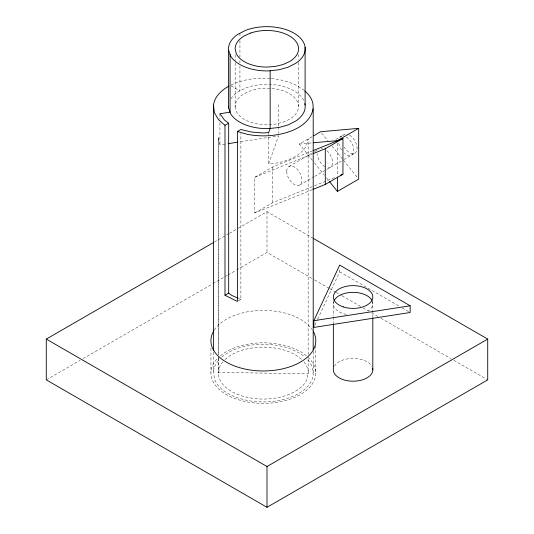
<?xml version="1.0" encoding="UTF-8"?>
<svg xmlns="http://www.w3.org/2000/svg" width="534" height="534" viewBox="0 0 534 534"><rect width="100%" height="100%" fill="white"/><g stroke="black" fill="none" stroke-linecap="round" stroke-linejoin="round"><path stroke-width="0.4" stroke-dasharray="2.67 2" d="M218.406 354.776L218.566 137.525L218.566 354.916M303.919 361.925A44.949 25.952 0 0 1 308.305 373.106L306.776 379.821A44.949 25.952 0 0 1 257.488 398.831A44.949 25.952 0 0 1 218.406 373.106L219.941 366.384A44.949 25.952 0 0 1 222.791 361.925M308.145 354.643L308.145 138.92L306.776 144.934A44.949 25.952 0 0 1 274.99 163.284L268.715 163.764L278.554 135.87L238.665 142.037M314.913 325.159L317.35 319.899M317.703 319.152L339.671 271.819L339.671 268.829M312.363 160.26L299.32 144.033L312.09 136.664M312.263 189.703L254.798 212.946L254.798 177.295L272.453 167.095L312.297 150.948M288.974 166.448L313.905 152.05M314.619 151.636L318.891 149.166M335.919 139.341L344.15 134.588M299.707 185.044L313.959 176.814M314.673 176.407L343.108 159.986M343.823 159.579L354.89 153.185M254.798 212.946L272.453 202.753L313.832 186.012M214.348 242.062L225.889 235.401M226.61 234.98L228.772 233.732M229.493 233.318L237.43 228.732M238.151 228.318L267 211.658L312.537 237.95M46.284 379.868L80.18 360.296M83.07 358.628L212.178 284.088M212.899 283.674L224.44 277.006M225.168 276.592L227.33 275.344M228.051 274.923L235.981 270.344M236.702 269.93L267 252.442L313.885 279.509M238.091 301.056L240.881 299.44L240.881 133.66M254.798 177.295L312.263 153.999M314.599 185.705L335.285 177.341M218.406 138.219L219.941 144.934L225.642 144.053M299.32 144.033L312.57 142.852M238.738 298.493L240.881 299.44M231.015 85.787L239.933 90.934L239.933 66.209M339.671 271.819L399.372 306.289M402.249 307.951L410.165 312.517M314.606 279.923L329.031 288.253M329.752 288.667L335.526 291.998M336.246 292.418L341.293 295.335M342.014 295.749L362.212 307.41M362.933 307.824L368.7 311.155M371.591 312.824L378.079 316.569M380.969 318.237L450.93 358.628M453.82 360.296L487.716 379.868M321.642 133.053L328.423 141.49M332.075 146.029L343.035 159.659M343.556 160.307L357.64 177.835M314.453 162.857L324.365 175.192M326.454 177.789L329.057 181.033M235.147 106.613L236.282 111.346A31.713 18.31 0 0 0 267.087 124.789L275.284 124.135L282.913 122.273L289.441 119.336A31.713 18.31 0 0 0 291.878 95.232A31.713 18.31 0 0 0 250.806 90.693L244.272 93.63A31.713 18.31 0 0 0 235.147 106.613L235.147 61.276M213.513 352.106L213.513 371.29L214.401 378.8A49.942 28.836 0 0 0 266.753 401.868A49.942 28.836 0 0 0 313.204 374.915L312.317 367.405A49.942 28.836 0 0 0 307.09 359.175M372.812 300.755L372.812 316.956M337.408 143.132L337.408 176.434M333.356 301.503L333.356 316.128M333.356 316.956L333.356 322.736M315.781 345.658L315.781 373.92M313.204 351.559L313.204 374.915M308.145 358.808L308.145 373.8L218.566 372.405L218.566 355.744M298.573 54.421L298.573 59.367M298.573 62.665L298.573 106.353M278.554 104.671L278.554 126.017M278.554 126.838L278.554 133.407M272.453 167.095L272.453 202.753M268.715 132.565L268.715 163.764M267 211.658L267 252.442M239.933 33.235L239.933 37.353M239.933 40.651L239.933 57.138M239.933 60.435L239.933 62.912M235.147 54.682L235.147 60.455M219.941 113.742L219.941 119.489M219.941 122.773L219.941 144.934M218.406 358.114L218.406 373.106M210.937 348.181L210.937 372.285M213.513 371.29A49.942 28.836 0 0 1 219.327 359.495M221.764 357.146A49.942 28.836 0 0 1 304.814 357.026M224.974 359.602A44.949 25.952 0 0 1 301.743 359.602M231.028 85.046A49.942 28.836 0 0 1 270.544 78.491M271.359 78.565A49.942 28.836 0 0 1 304.193 90.42M230.968 98.71A38.328 22.128 0 0 1 238.01 91.915L245.527 88.097A38.328 22.128 0 0 1 304.447 102.141M334.324 366.291A19.725 11.388 0 0 1 353.087 358.414A19.725 11.388 0 0 1 371.851 366.291M372.432 301.516A19.725 11.388 0 0 1 368.413 310.915M346.346 314.446A19.725 11.388 0 0 1 333.737 301.516M346.252 137.004A10.74 6.201 60 0 1 353.782 151.262A10.74 6.201 60 0 1 344.29 153.104M341.633 150.061A10.74 6.201 60 0 1 338.689 142.171M339.677 137.592A10.74 6.201 60 0 1 344.29 136.17M326.942 150.721A10.74 6.201 60 0 1 332.569 162.443A10.74 6.201 60 0 1 326.942 167.663M324.972 166.822A10.74 6.201 60 0 1 317.383 153.672M321.181 148.272A10.74 6.201 60 0 1 322.382 148.319M349.516 135.122A10.74 6.201 60 0 1 356.532 151.289A10.74 6.201 60 0 1 344.15 146.983M342.941 135.709A10.74 6.201 60 0 1 347.554 134.281M220.395 355.744A52.439 30.278 0 0 1 310.428 359.756A52.439 30.278 0 0 1 260.892 403.344A52.439 30.278 0 0 1 218.666 357.266M214.274 330.019A52.439 30.278 0 0 1 263.516 310.408A52.439 30.278 0 0 1 312.55 330.199M286.745 171.361A10.74 6.201 60 0 0 298.139 185.532A10.74 6.201 60 0 0 298.139 170.346A10.74 6.201 60 0 0 286.745 171.361"/><path stroke-width="0.8" d="M304.814 90.94A49.942 28.836 0 0 1 312.317 101.327C316.068 113.275 306.342 123.674 296.383 128.654A49.942 28.836 0 0 1 247.422 134.354L237.39 131.511L237.39 301.456L224.988 295.262L224.988 125.316L218.62 119.843L214.401 112.721L213.513 105.211A49.942 28.836 0 0 1 228.859 86.174M313.865 320.687L339.671 265.091L410.165 305.788L410.165 312.517L313.865 327.415L313.865 320.687L410.165 305.788M224.988 125.316L228.672 123.187L224.434 119.996L219.941 113.742L230.074 112.173L230.074 54.475M237.39 131.511L240.881 129.495L251.721 132.092L263.355 132.973L268.715 132.565L270.157 128.48L270.157 70.775M313.505 135.85L320.6 131.751L358.688 128.347L358.688 179.13L337.408 191.412L329.585 181.68M358.688 128.347L337.408 140.636L313.398 142.778M313.031 153.692L325.286 148.719L342.948 138.526L342.948 174.238L325.286 184.43L313.031 189.39M313.164 238.311L487.716 339.09L487.716 379.868L267 507.3L46.284 379.868L46.284 339.09L213.627 242.476M224.988 295.262L228.672 293.133L228.672 123.187M46.284 339.09L267 466.522L487.716 339.09M313.064 150.641L342.948 138.526M340.645 175.172L342.948 174.238M228.078 143.679L237.85 142.164M238.017 298.172L231.576 295.315L228.672 293.133M228.612 50.256L230.575 55.923A38.328 22.128 0 0 0 269.41 70.862L279.222 69.727L288.193 67.164L295.709 63.352A38.328 22.128 0 0 0 295.649 34.169A38.328 22.128 0 0 0 245.527 30.398L238.01 34.209A38.328 22.128 0 0 0 228.612 50.256L228.612 107.955L230.575 113.622A38.328 22.128 0 0 0 269.41 128.56L279.222 127.432L288.193 124.869L295.709 121.051A38.328 22.128 0 0 0 304.854 103.576M372.812 317.783L372.812 369.808M337.408 177.261L337.408 191.412M333.356 323.564L333.356 369.808A19.725 11.388 0 0 0 354.376 381.169A19.725 11.388 0 0 0 372.645 368.32M325.286 148.719L325.286 184.43M313.204 108.836L313.204 349.89M305.108 47.306L305.108 105.011M267 466.522L267 507.3M213.513 105.211L213.513 350.438M228.612 107.955A38.328 22.128 0 0 1 228.525 106.306M334.03 300.796A19.725 11.388 0 0 1 352.574 292.358A19.725 11.388 0 0 1 371.851 300.228M313.365 331.567A52.439 30.278 0 0 1 262.568 370.956A52.439 30.278 0 0 1 213.854 330.7M250.806 32.988L244.272 35.925A31.713 18.31 0 0 0 235.147 48.914L236.282 53.647A31.713 18.31 0 0 0 267.087 67.09L275.284 66.43L282.913 64.574L289.441 61.637A31.713 18.31 0 0 0 291.878 37.534A31.713 18.31 0 0 0 250.806 32.988M343.222 306.876A19.725 11.388 0 0 0 372.812 297.017A19.725 11.388 0 0 0 343.222 287.152A19.725 11.388 0 0 0 343.222 306.876"/></g></svg>
